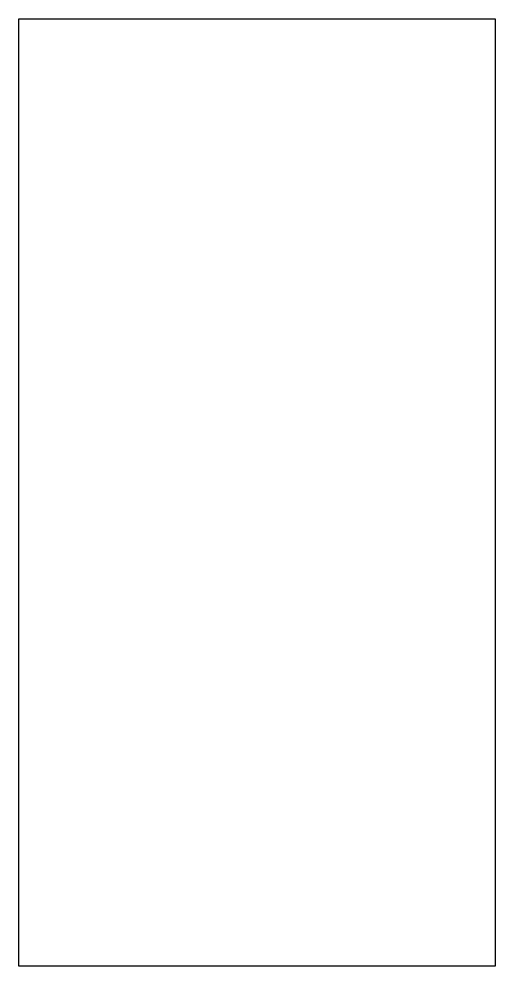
# Model space of a CAD drawing. Header units: millimetres. Extents: x 0 to 600, y 0 to 1194.
import ezdxf

# ---------------------------------------------------------------- set-up
doc = ezdxf.new("R2010")
doc.units = ezdxf.units.MM
doc.layers.add('0 Panels', color=7, linetype='Continuous')

# ---------------------------------------------------------------- blocks, each defined once
blk = doc.blocks.new('1194x600')
at = {"color": 2}
for p, q in [((0, 600), (1194, 600)), ((0, 0), (0, 600)), ((1194, 600), (1194, 0)), ((1194, 0), (0, 0))]:
    blk.add_line(p, q, dxfattribs=at)
at = {"flags": 3}
blk.add_attdef('CODE', (547.5, 355.8), '', height=20, dxfattribs=at)
blk = doc.blocks.new('*U11')
at = {"layer": '0 Panels', "rotation": 90.00000000000001}
blk.add_blockref('1194x600', (600, 0), dxfattribs=at)
blk = doc.blocks.new('1194 Panels')
blk.add_blockref('*U11', (0, 0))

msp = doc.modelspace()

# ---------------------------------------------------------------- block references
msp.add_blockref('1194 Panels', (0, 0))

doc.saveas('drawing.dxf')
